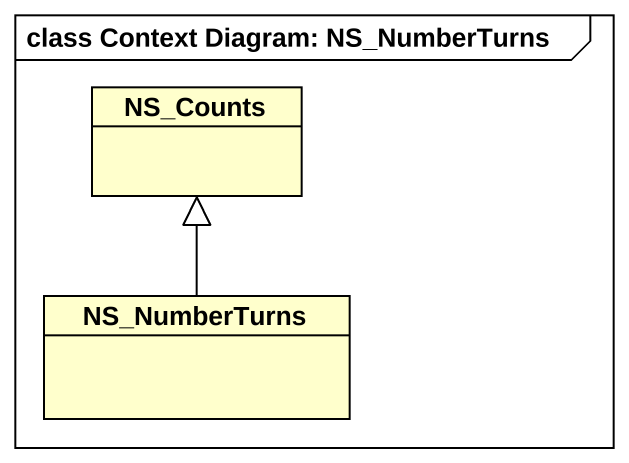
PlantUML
@startuml
mainframe class Context Diagram: NS_NumberTurns
hide circle
hide empty members
class NS_Counts
class NS_NumberTurns
NS_NumberTurns -up-|> NS_Counts
@enduml
